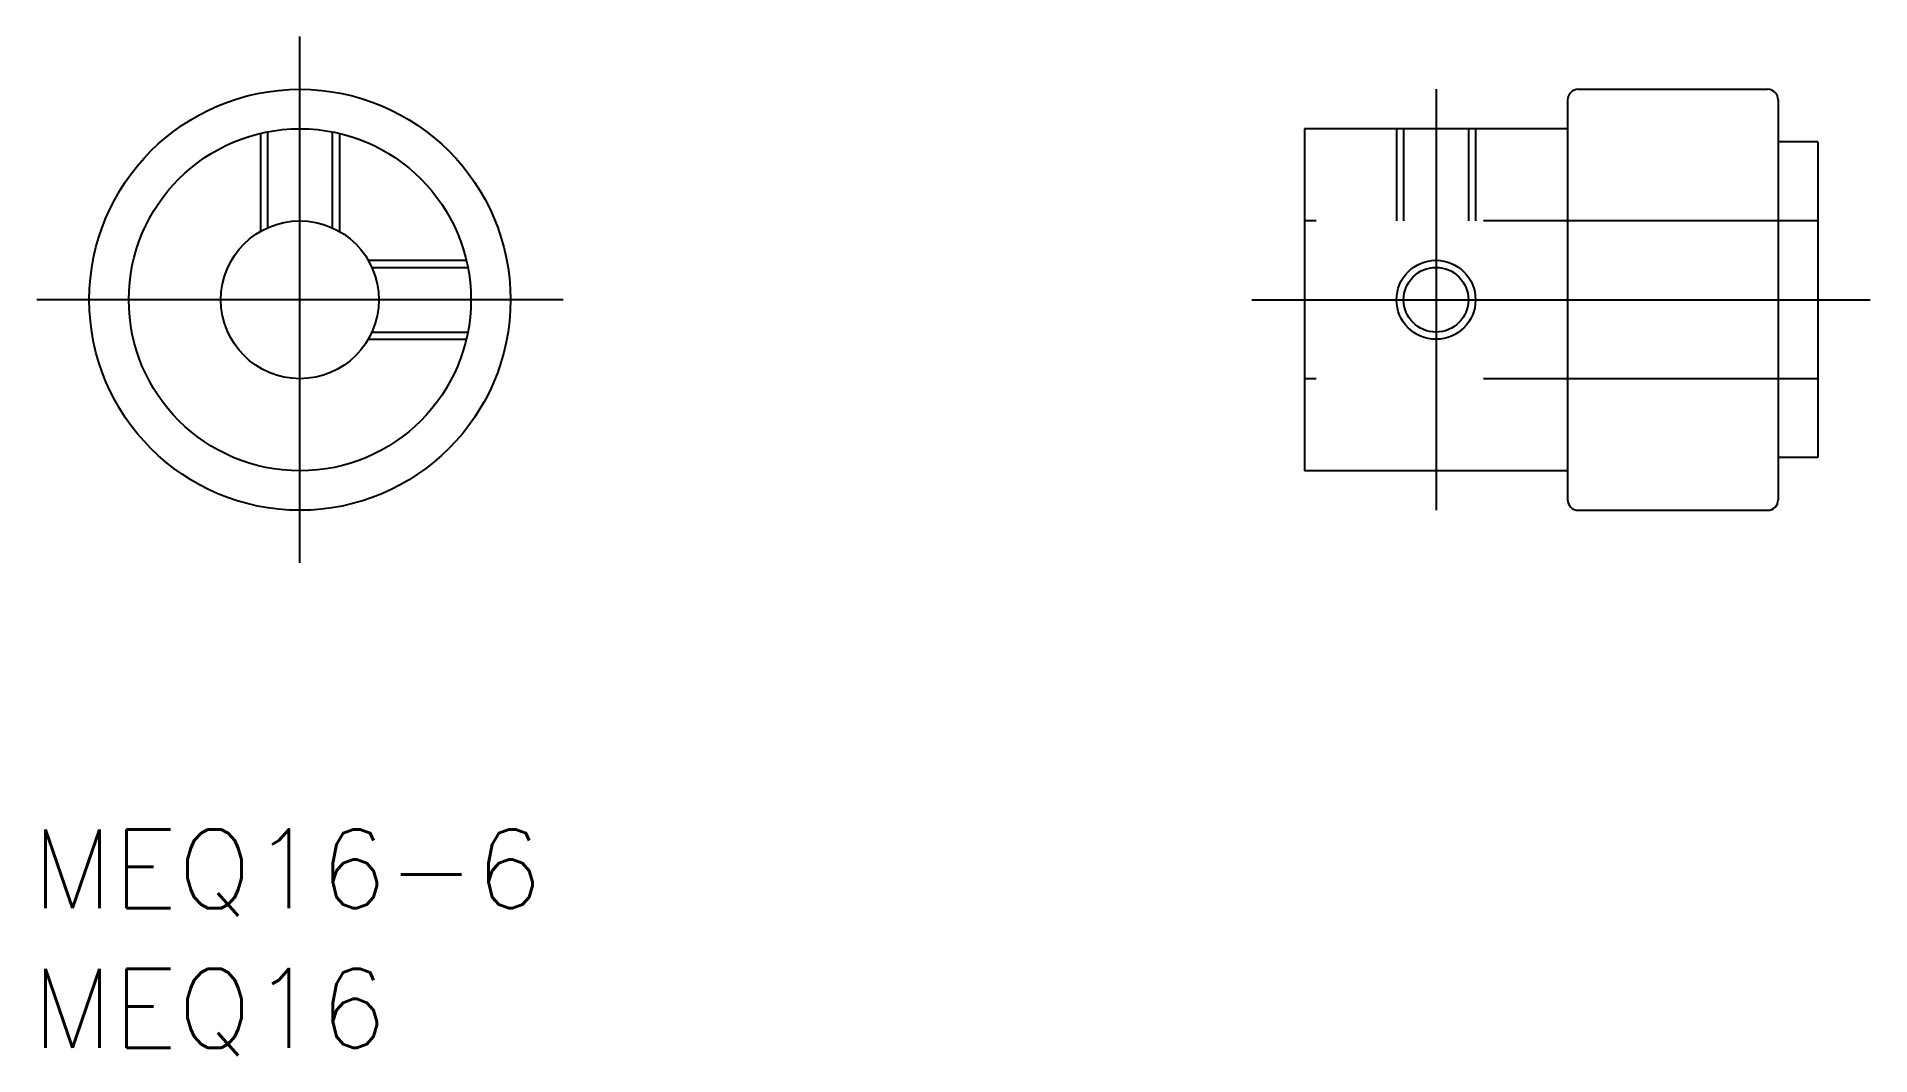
# Model space of a CAD drawing. Extents: x -10 to 59.7, y -28.7 to 10.
import ezdxf

# ---------------------------------------------------------------- set-up
doc = ezdxf.new("R2010")
doc.units = 0
doc.linetypes.add('CENTER', pattern=[50.8, 31.75, -6.35, 6.35, -6.35])
doc.linetypes.add('DASHED', pattern=[19.05, 12.7, -6.35])
doc.layers.get('0').update_dxf_attribs({"linetype": 'CONTINUOUS'})
doc.layers.add('CENTER', color=1, linetype='CENTER')
doc.styles.get("Standard").update_dxf_attribs({"font": 'txt.shx', "height": 3, "bigfont": 'bigfont.shx'})

# ---------------------------------------------------------------- blocks, each defined once
blk = doc.blocks.new('*U11')
at = {"color": 7, "linetype": 'CONTINUOUS'}
blk.add_text('MEQ16-6', height=3, dxfattribs=at).set_placement((-10.185, -23.127))
blk = doc.blocks.new('*U12')
at = {"color": 7, "linetype": 'CONTINUOUS'}
blk.add_text('MEQ16', height=3, dxfattribs=at).set_placement((-10.185, -28.43))

msp = doc.modelspace()

# ---------------------------------------------------------------- linework, layer by layer
at = {"color": 7, "linetype": 'CONTINUOUS'}
for p, q in [((48.564, 8), (55.764, 8)), ((48.164, 7.6), (48.164, -7.6)), ((56.164, 7.6), (56.164, -7.6)), ((48.164, 6.5), (38.164, 6.5)), ((38.164, 6.5), (38.164, -6.5)), ((57.664, 6), (56.164, 6)), ((57.664, 6), (57.664, -6)), ((57.664, -6), (56.164, -6)), ((48.164, -6.5), (38.164, -6.5)), ((48.564, -8), (55.764, -8))]:
    msp.add_line(p, q, dxfattribs=at)
at = {"color": 3, "linetype": 'DASHED'}
for p, q in [((-1.5, 6.325), (-1.5, 2.598)), ((-1.23, 6.383), (-1.23, 2.736)), ((1.23, 6.383), (1.23, 2.736)), ((1.5, 6.325), (1.5, 2.598)), ((41.664, 6.5), (41.664, 3)), ((41.935, 6.5), (41.935, 3)), ((44.394, 6.5), (44.394, 3)), ((44.664, 6.5), (44.664, 3)), ((57.664, 3), (38.164, 3)), ((2.598, 1.5), (6.325, 1.5)), ((2.736, 1.23), (6.383, 1.23)), ((2.736, -1.23), (6.383, -1.23)), ((2.598, -1.5), (6.325, -1.5)), ((57.664, -3), (38.164, -3))]:
    msp.add_line(p, q, dxfattribs=at)
at = {"color": 7, "linetype": 'CONTINUOUS'}
for centre, radius in [((0, 0), 8), ((0, 0), 6.5), ((0, 0), 3), ((43.164, 0), 1.23)]:
    msp.add_circle(centre, radius, dxfattribs=at)
at = {"color": 3, "linetype": 'CONTINUOUS'}
msp.add_circle((43.164, 0), 1.5, dxfattribs=at)
at = {"color": 7, "linetype": 'CONTINUOUS'}
for centre, start, end in [((48.564, 7.6), 90, 180), ((55.764, 7.6), 0, 90), ((48.564, -7.6), 180, 270), ((55.764, -7.6), 270, 0)]:
    msp.add_arc(centre, 0.4, start, end, dxfattribs=at)
at = {"layer": 'CENTER', "color": 1, "linetype": 'CENTER'}
for p, q in [((0, -10), (0, 10)), ((43.164, 8), (43.164, -8)), ((10, 0), (-10, 0)), ((36.164, 0), (59.664, 0))]:
    msp.add_line(p, q, dxfattribs=at)

# ---------------------------------------------------------------- block references
at = {"color": 7, "linetype": 'CONTINUOUS'}
for name in ['*U11', '*U12']:
    msp.add_blockref(name, (0, 0), dxfattribs=at)

doc.saveas('drawing.dxf')
